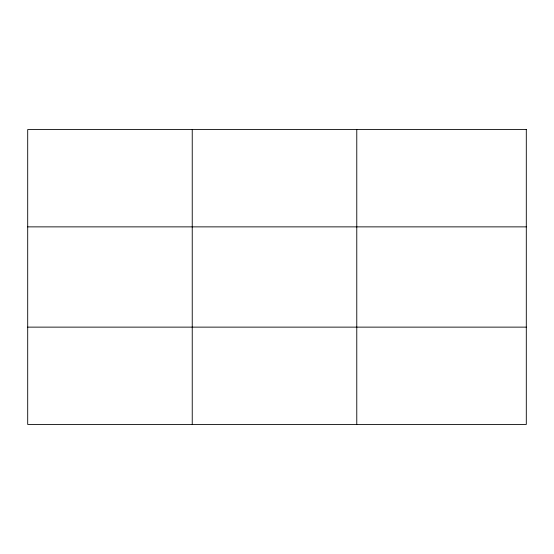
<?xml version="1.0" encoding="UTF-8"?>
<svg xmlns="http://www.w3.org/2000/svg" width="554" height="554" viewBox="0 0 554 554"><rect width="100%" height="100%" fill="white"/><g stroke="black" fill="none" stroke-linecap="round" stroke-linejoin="round"><path stroke-width="0.83" d="M192.238 129.567L192.238 424.433M356.776 129.567L356.776 424.433M27.7 226.87L526.3 226.87M27.7 327.13L526.3 327.13M526.3 129.567L526.3 424.433L27.7 424.433L27.7 129.567L526.3 129.567"/></g></svg>
